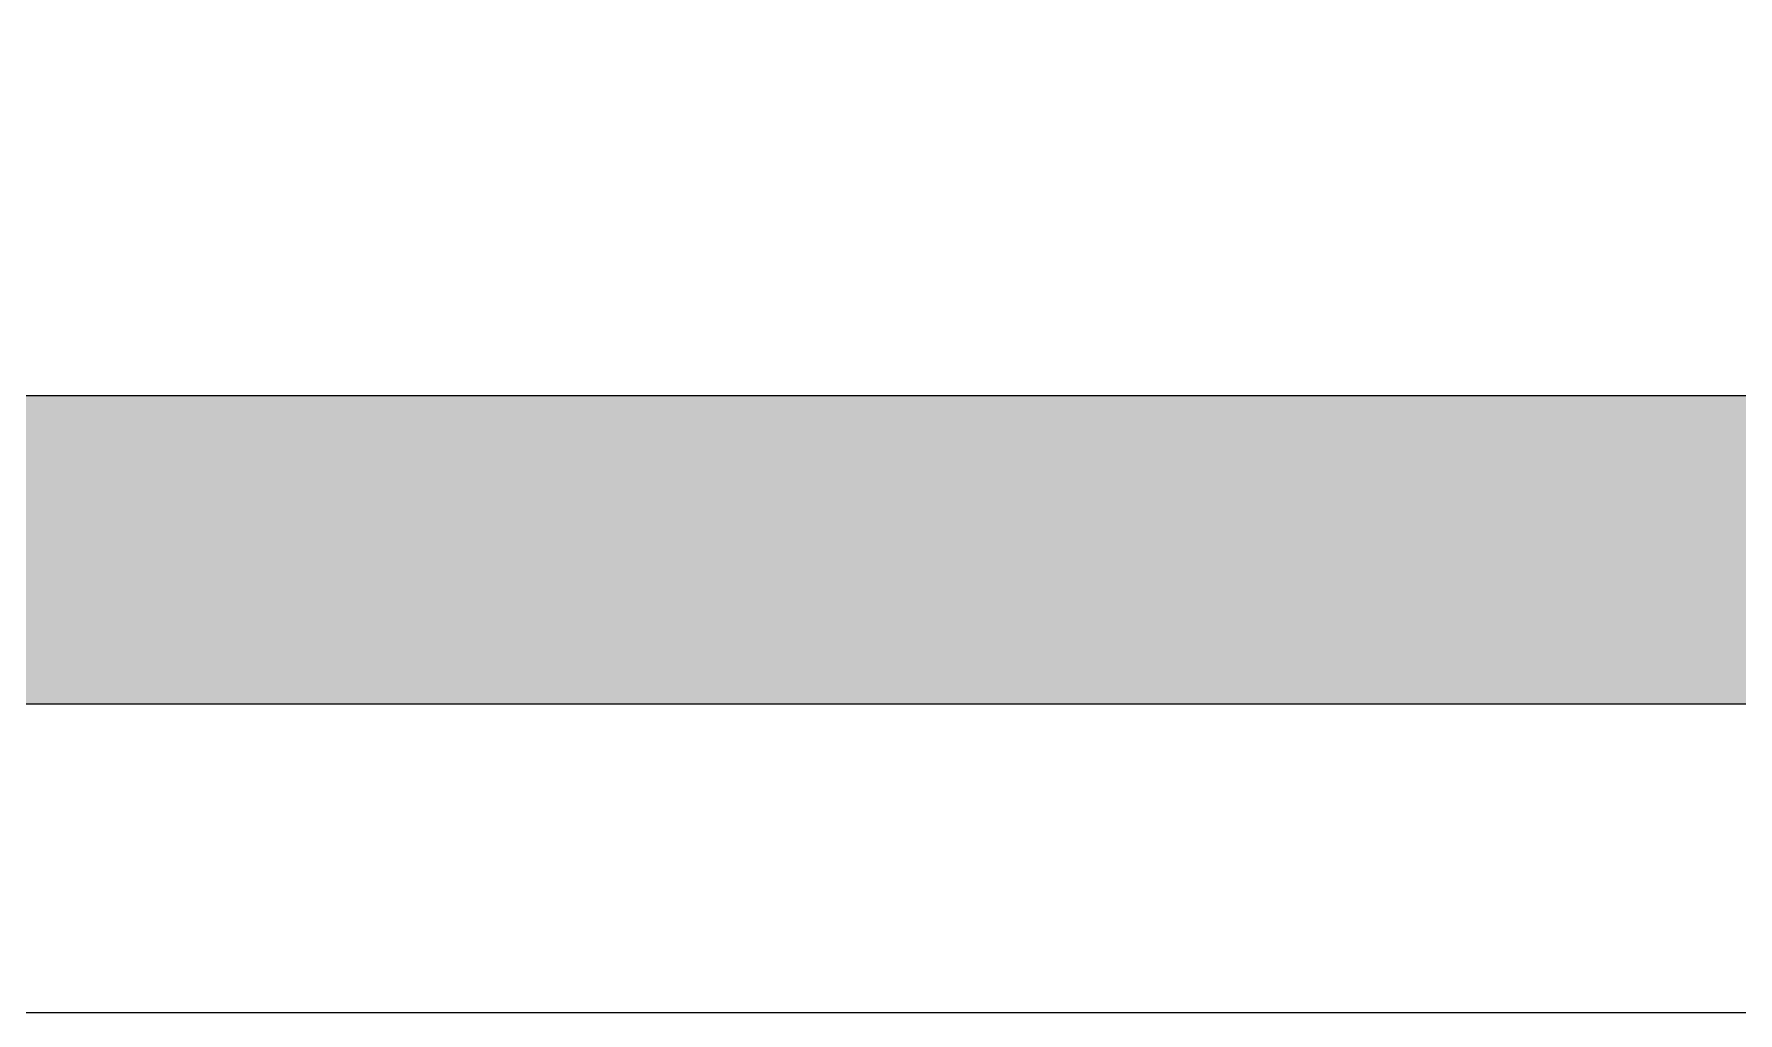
# Model space of a CAD drawing. Header units: millimetres. Extents: x 148 to 268, y 79 to 276.
# Drawn here: x 235.18 to 246.22, y 106.64 to 112.99 of the extents above; entities that cross this region are included whole.
import ezdxf

# ---------------------------------------------------------------- set-up
doc = ezdxf.new("R2010")
doc.units = ezdxf.units.MM
doc.layers.add('GREEN', color=96, linetype='Continuous')
doc.layers.add('L35', color=3, linetype='Continuous')

msp = doc.modelspace()

# ---------------------------------------------------------------- hatches: boundary and pattern name
at = {"layer": 'GREEN'}
h = msp.add_hatch(color=256, dxfattribs=at)
edge = h.paths.add_edge_path(flags=16)
edge.add_line((152.293, 116.644), (152.293, 146.42))
edge.add_arc((158.293, 146.42), 6, 90, 180, ccw=False)
edge.add_line((158.293, 152.42), (258.293, 152.42))
edge.add_arc((258.293, 146.42), 6, 0, 90, ccw=False)
edge.add_line((264.293, 146.42), (264.293, 116.644))
edge.add_arc((258.293, 116.644), 6, -90, 0, ccw=False)
edge.add_line((258.293, 110.644), (158.293, 110.644))
edge.add_arc((158.293, 116.644), 6, 180, 270, ccw=False)
edge = h.paths.add_edge_path()
edge.add_line((150.293, 116.644), (150.293, 146.42))
edge.add_arc((158.293, 146.42), 8, 90, 180, ccw=False)
edge.add_line((158.293, 154.42), (258.293, 154.42))
edge.add_arc((258.293, 146.42), 8, 0, 90, ccw=False)
edge.add_line((266.293, 146.42), (266.293, 116.644))
edge.add_arc((258.293, 116.644), 8, -90, 0, ccw=False)
edge.add_line((258.293, 108.644), (158.293, 108.644))
edge.add_arc((158.293, 116.644), 8, 180, 270, ccw=False)

# ---------------------------------------------------------------- linework, layer by layer
for points in [[(150.293, 116.644), (150.293, 146.42, -0.414214), (158.293, 154.42), (258.293, 154.42, -0.414214), (266.293, 146.42), (266.293, 116.644, -0.414214), (258.293, 108.644), (158.293, 108.644, -0.414214)], [(152.293, 116.644), (152.293, 146.42, -0.414214), (158.293, 152.42), (258.293, 152.42, -0.414214), (264.293, 146.42), (264.293, 116.644, -0.414214), (258.293, 110.644), (158.293, 110.644, -0.414214)]]:
    msp.add_lwpolyline(points, format="xyb", close=True, dxfattribs=at)
at = {"layer": 'L35'}
msp.add_lwpolyline([(148.293, 116.644), (148.293, 146.42, -0.414214), (158.293, 156.42), (258.293, 156.42, -0.414214), (268.293, 146.42), (268.293, 116.644, -0.414214), (258.293, 106.644), (158.293, 106.644, -0.414214)], format="xyb", close=True, dxfattribs=at)

doc.saveas('drawing.dxf')
